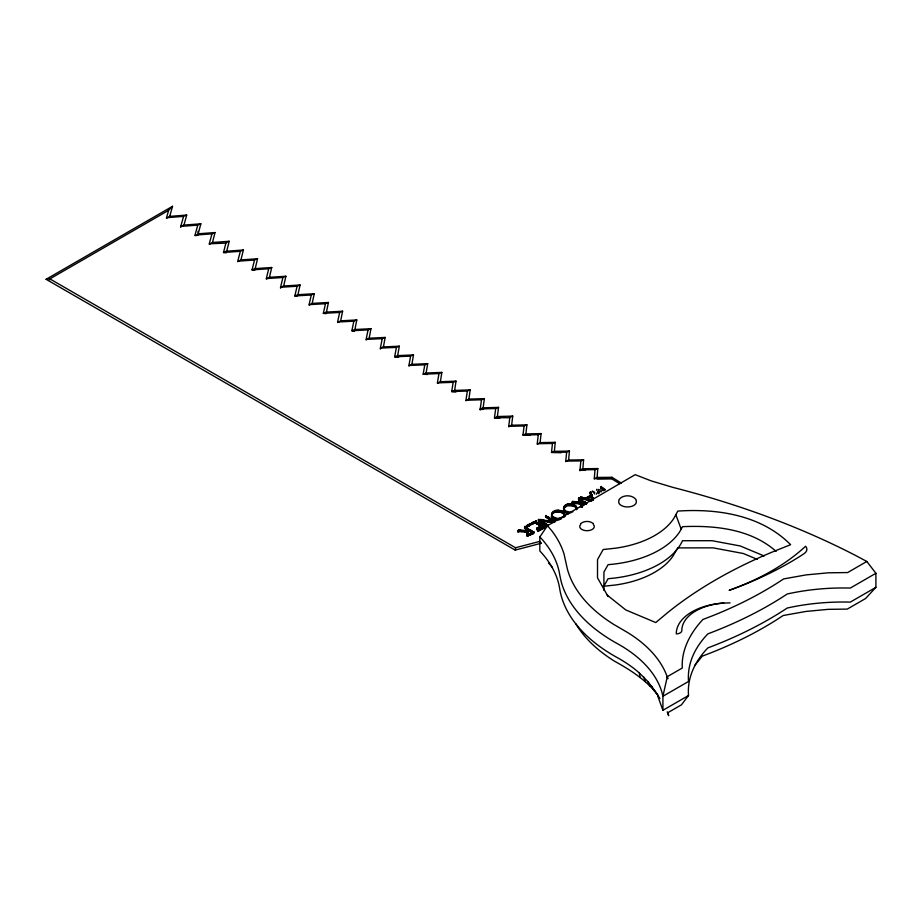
<?xml version="1.0" encoding="UTF-8"?>
<svg xmlns="http://www.w3.org/2000/svg" width="922" height="922" viewBox="0 0 922 922"><rect width="100%" height="100%" fill="white"/><g stroke="black" fill="none" stroke-linecap="round" stroke-linejoin="round"><path stroke-width="1.38" d="M603.91 590.357L603.922 572.055L608.094 564.656A89.123 51.448 0 0 0 679.86 531.521L682.499 526.681C714.896 525.206 750.946 528.998 776.14 551.414M576.4 509.324L575.363 507.123L572.285 505.717L572.539 504.645L572.539 505.625L567.595 505.659L564.287 507.78L565.774 505.348L571.087 504.426L575.363 506.132L576.411 507.918L576.077 509.405M592.892 499.24L590.921 492.014L590.944 495.656M592.616 498.744L591.279 494.86M576.757 508.322C573.968 504.023 577.783 506.881 576.665 509.751M532.04 523.258L528.502 524.86L528.41 526.151L526.796 527.13L533.123 523.166M533.158 523.143L535.866 520.688L537.676 523.65L537.664 522.52L538.218 522.774L538.552 524.952L541.468 526.635L540.257 524.814L540.2 525.978M581.217 506.685L581.609 502.963L573.645 502.052L572.043 502.375L571.859 503.4L572.401 502.651M580.48 506.823L581.609 502.963M528.502 525.851L532.686 523.95C534.034 519.582 536.362 523.419 538.506 524.872M535.256 521.668L535.233 522.901L536.523 523.777M552.324 517.15C550.307 512.69 555.805 509.785 559.481 510.972C562.247 512.874 552.831 510.684 552.428 514.165M552.497 512.943L552.001 516.62M564.552 506.593L563.838 508.414L564.379 510.8M564.045 510.281L564.471 507.815M526.474 529.482C521.322 523.811 528.709 528.94 528.271 531.66C524.341 532.997 529.389 537.468 526.635 534.725M529.735 534.944C536.212 532.893 528.006 529.021 526.289 527.303M547.345 524.676L547.76 525.886L547.345 524.676L539.969 520.25L554.387 521.748L555.021 520.815L553.119 520.342L553.096 521.806M547.345 525.782L541.617 522.463L541.525 521.264M547.011 516.527C549.869 518.694 542.874 513.715 547.714 517.196C549.431 518.786 550.042 520.181 552.52 521.403M581.333 503.712L580.641 505.878M586.588 503.931C584.26 502.674 583.857 500.865 580.791 499.436C577.541 500.842 585.908 502.329 581.217 505.072M594.275 479.002L597.087 477.435L597.802 468.56L582.842 468.733L580.019 469.817L580.019 470.808M582.842 468.733L583.614 459.824L568.597 460.032L565.762 461.622M568.597 460.032L569.439 451.077L554.353 451.331L551.506 452.425L561.106 452.76M554.353 451.331L555.263 442.341L540.108 442.629L537.238 444.231M526.635 535.717C527.43 530.565 528.986 529.516 532.213 532.824M540.108 442.629L541.087 433.594L525.863 433.928L522.981 435.046L529.908 435.391M580.18 497.465L587.74 499.286L587.74 500.277L580.18 498.456L580.779 496.9L582.808 497.557L583.211 498.675L582.911 497.684M524.779 527.695L525.183 526.301M578.705 499.286C579.558 496.197 577.356 500.554 579.938 500.773M525.863 433.928L526.911 424.858L511.618 425.226L508.725 426.84M554.952 510.615C550.169 511.987 550.457 517.876 554.883 518.66L555.505 519.847L557.891 520.123M555.505 519.847L552.243 518.21L551.621 516.389M566.995 504.265C562.224 505.682 562.478 511.503 566.926 512.309C568.056 515.075 569.934 512.033 568.955 513.612M567.56 513.496L564.287 511.871L563.549 509.866M551.621 517.38L551.748 514.395L554.952 511.595M508.725 426.344L509.843 417.251L512.736 416.11L511.618 425.226L508.737 426.344L524.03 425.976L526.911 424.858M585.977 504.357C584.894 504.288 582.128 501.441 584.018 502.329M494.469 418.15L497.373 416.525L498.56 407.374L483.128 407.824L480.201 408.965L480.201 409.956M483.128 407.824L484.384 398.627L468.883 399.122L465.944 400.759M591.751 496.359L592.039 494.768M468.883 399.122L470.208 389.891L454.638 390.421L451.688 391.573L455.929 391.931M532.709 523.938L532.835 522.428L531.614 523.085M532.167 531.913L532.317 532.789L528.283 534.437L527.177 533.965L527.684 531.372L519.72 530.461L519.19 531.568L517.899 531.752L518.648 529.827L527.534 530.726L528.606 529.804M454.638 390.421L456.033 381.155L440.393 381.72L437.42 383.379M440.393 381.72L441.857 372.407L426.148 373.018L423.163 374.194L427.451 374.516M426.148 373.018L427.681 363.671L411.904 364.317L408.907 365.988M411.904 364.317L413.505 354.924L397.659 355.615L394.651 356.802L398.615 357.125M532.766 523.65L535.256 522.659M397.659 355.615L399.33 346.188L383.414 346.914L380.383 348.113L380.383 349.104M383.414 346.914L385.154 337.44L369.169 338.213L366.126 339.918M527.096 532.628L527.119 533.527M369.169 338.213L370.967 328.705L354.924 329.511L351.87 330.721L354.544 331.09M581.102 506.547L583.407 502.905M354.924 329.511L356.791 319.957L340.679 320.81L337.602 322.527M340.679 320.81L342.615 311.221L326.434 312.097L323.345 313.342L326.042 313.687M326.434 312.097L328.439 302.474L312.178 303.396L309.089 305.136M530.404 530.069C532.213 531.153 536.039 532.674 531.948 534.253M530.38 531.176L529.562 530.507M532.962 533.711L533.953 531.948M584.317 501.66L587.026 503.228M312.178 303.396L314.264 293.738L297.933 294.694L294.821 295.95L296.93 296.319M543.035 526.358L543.427 527.903L543.035 526.358L541.963 525.955L537.019 528.248C535.44 531.176 538.644 525.632 541.468 525.644M536.546 529.378L537.376 529.055L537.353 527.799M297.933 294.694L300.088 284.99L283.688 285.993L280.565 287.261L280.565 288.252M866.818 561.475L847.629 572.562L828.279 572.816L806.254 574.879L783.677 578.912L776.716 583.419A375.773 216.947 0 0 1 711.634 616.115L702.933 619.469C690.636 632.55 681.208 649.595 682.292 668.012L667.286 676.679L662.918 696.26L662.918 710.297L688.527 695.511A154.7 89.319 0 0 1 707.889 647.889A382.077 220.589 0 0 0 787.215 608.036A154.7 89.319 0 0 1 850.291 602.112L875.9 587.337L875.9 573.288L866.818 561.475L856.895 556.162A694.347 400.886 0 0 0 673.06 487.427L651.151 480.869L635.2 474.669L547.472 525.713L539.831 536.915L539.831 550.953A168.818 97.467 0 0 1 559.7 588.732A188.653 108.923 0 0 0 617.187 657.57A151.634 87.544 0 0 1 639.326 672.956L647.97 681.646L657.524 694.669M283.688 285.993L285.912 276.254L269.443 277.291L266.308 279.066M564.783 515.871C565.497 513.658 560.899 509.728 560.092 512.09M269.443 277.291L271.736 267.507L255.198 268.59L252.04 269.869L254.806 270.192M255.198 268.59L257.561 258.771L240.953 259.889L237.784 261.675M240.953 259.889L243.385 250.023L226.708 251.187L223.527 252.49L226.305 252.789M223.527 252.49L226.017 242.59L229.209 241.287L226.708 251.187L223.527 252.49L240.216 251.326L243.385 250.023M209.271 244.295L212.463 242.486L215.033 232.551L198.218 233.785L198.023 231.226M198.218 233.785L200.858 223.804L183.974 225.083L180.747 226.409L180.747 227.4M183.974 225.083L186.682 215.068L169.729 216.382L166.479 218.214M537.503 528.306L537.019 529.24M537.503 529.297L541.963 526.946L543.035 527.349M547.933 516.769L553.119 520.342M169.729 216.382L172.506 206.321L46.1 279.297L515.179 550.111L541.214 543.242L539.543 541.445L515.571 547.76L49.88 278.893L46.1 279.297M515.571 548.751L515.179 550.111L515.571 548.256M528.502 524.86L528.329 526.243M527.718 526.312C527.027 524.825 532.144 522.198 531.464 524.226M527.292 534.276L529.274 530.277M587.833 499.885C582.554 498.214 594.84 492.21 592.696 500.173M585.931 499.344L588.582 497.892L588.766 496.624M539.796 525.667L539.912 523.823L538.425 523.143M543.427 527.903L537.837 531.383L544.89 527.684L544.937 526.128L544.453 527.326L545.063 527.28M527.684 531.372L525.183 531.579M518.648 529.827L517.945 531.81M526.842 534.253L526.969 532.743M571.859 503.4L572.574 501.418L582.185 502.26C583.649 500.45 578.048 499.955 578.705 498.295M527.545 535.221L528.652 535.256M581.102 505.556L582.208 506.028L582.208 507.019M524.779 526.704L524.987 528.56M600.741 487.231L600.637 488.015M590.898 491.945C590.933 494.987 590.241 497.096 586.807 498.479M526.704 526.981L526.75 525.632L527.718 525.321M546.17 521.437C546.297 519.132 534.564 518.809 539.969 521.045L539.382 521.564L539.969 520.054L540.038 521.967L547.587 526.22M563.907 517.173L563.791 513.093M564.034 515.755C566.12 517.98 563.342 508.057 561.164 511.687M587.74 499.286L591.371 500.3L591.371 501.291M590.506 500.024L590.564 501.119L587.74 500.277M547.76 524.895C545.905 526.497 542.24 520.135 541.191 522.636M536.95 523.938L536.523 522.786M539.773 524.226L540.707 524.318L540.707 525.31L536.95 522.947M546.043 515.421L545.663 517.058L545.559 516.055M676.863 549.12L673.509 555.263A82.346 47.541 0 0 1 615.17 585.032L602.907 586.334M583.361 501.81L582.082 503.182L582.185 502.26M583.119 502.986L583.2 501.868M603.922 586.092L608.094 578.693A89.123 51.448 0 0 0 682.499 540.73L712.061 540.707L740.205 545.962L764.154 555.978M534.068 522.97L535.325 522.025M540.903 525.575C540.234 523.258 543.957 525.874 542.482 527.246M584.894 503.712L584.951 502.64M556.911 519.962L556.969 518.867L557.211 520.077M564.114 515.801L563.515 516.723M580.019 499.263L580.295 500.957M531.948 533.273L527.753 534.783M527.695 535.959L531.948 534.264L531.89 532.743M538.932 525.148L538.967 523.373M540.027 525.678L539.912 523.823M563.999 516.746L563.838 514.073L560.265 512.033M590.472 493.938L590.541 491.979M590.23 492.083L590.172 493.869M538.54 519.351L538.333 520.918M580.295 502.836L580.295 503.827L581.609 503.954M580.295 503.827L571.986 503.424M618.962 499.678C622.719 494.515 632.308 494.515 636.076 499.678M527.084 527.269L528.329 525.263M592.189 498.917L591.325 496.635L588.766 497.615M553.246 518.66C552.635 514.683 554.571 519.42 552.509 517.933L552.186 515.974M549.143 518.072L553.096 520.78L545.997 520.481M564.414 509.751L565.589 511.894M585.931 498.353L592.938 499.955L592.431 497.776L592.362 498.986M590.553 500.416L589.85 500.254M688.527 695.511L681.45 704.834L667.874 712.671L668.657 715.679L667.251 711.83M553.373 521.022L554.122 521.472M170.893 208.36L172.506 206.321L168.495 210.412L49.88 278.893L49.88 279.885M540.96 525.459L540.707 524.318M694.646 665.546L702.264 656.164L711.162 652.73A374.931 216.463 0 0 0 776.094 620.114L783.204 615.504L806.058 611.424L828.198 609.35L847.272 609.096L865.608 598.505L875.9 587.337M549.143 519.063L545.559 517.046M553.753 517.127L557.649 518.51L562.869 517.138M564.806 514.176L564.644 516.654L564.621 515.11M576.861 507.838L576.699 509.313M603.898 489.305C603.818 492.164 601.432 486.309 601.87 488.672M519.19 530.576L518.072 530.853L518.072 531.833M524.987 527.58L528.479 529.724M589.711 497.027L591.071 496.071M529.539 530.265L530.092 530.738M621.428 483.128L611.978 477.308L610.986 478.864L597.064 478.979M581.955 501.176L579.12 498.917M540.315 529.862L540.304 528.767L545.063 526.301M551.471 520.746L551.587 521.794L550.734 521.725M541.94 527.983L541.998 528.917M589.711 496.036L585.343 498.237L583.211 497.788M569.185 504.553L569.243 505.487M541.525 522.255C535.67 519.224 553.684 523.95 552.393 521.379M560.23 511.076L560.461 512.159M583.177 505.729L584.064 505.337M592.408 490.977L593.146 492.29M552.324 516.159L553.188 516.793M565.025 511.583L564.909 510.304M519.259 531.545L527.684 532.363M555.171 511.537L555.862 511.353M567.214 504.196L568.759 504.242L568.793 505.556M567.214 505.187L568.759 505.233L568.378 503.885C570.868 503.643 575.547 503.723 575.501 506.708M593.699 492.648L594.678 494.031M590.057 492.325L590.806 495.287M591.659 494.826L591.567 495.829M580.699 523.558C584.191 520.723 589.838 520.723 593.33 523.558M541.191 521.645L541.295 522.555M534.068 521.979L532.835 522.428M565.301 512.309L565.244 510.442L565.232 511.987M531.948 533.273L532.962 532.72M581.448 503.297L577.034 503.009M593.192 500.404L592.616 497.753M533.193 533.527L533.239 532.513M547.242 521.345L550.734 521.702M541.468 526.635L537.376 529.055M875.9 573.288L850.291 588.075A154.7 89.319 0 0 0 787.215 593.999A382.077 220.589 0 0 1 707.889 633.852A154.7 89.319 0 0 0 688.527 681.473L662.918 696.26A151.634 87.544 0 0 0 617.187 643.533A188.653 108.923 0 0 1 561.06 581.148L559.7 574.694A168.818 97.467 0 0 0 539.831 536.915M532.686 522.958L531.568 523.5M536.742 522.693L536.696 523.754M561.164 510.696L557.66 510.073L556.323 510.235L556.323 511.226C556.127 512.459 556.254 508.471 556.75 511.906M526.232 531.199L526.381 532.236L526.439 531.164M580.145 502.79L580.215 503.746M555.505 518.856L556.911 518.971L557.165 519.939M567.56 512.505L568.955 512.62M569.174 512.62L571.098 512.678M527.799 534.933L527.88 535.855M591.763 494.757L592.108 497.119M530.254 534.045L530.162 535.163M529.643 524.549L529.724 525.505M555.171 510.546L555.517 511.48M592.062 496.278L592.224 495.229M583.004 501.822L585.747 503.769M529.885 530.738L532.213 532.443M186.682 215.068L183.443 216.393L166.479 217.719L168.495 210.908M200.858 223.804L197.631 225.129L180.747 226.409L183.443 216.889M215.033 232.551L211.83 233.865L195.003 235.098L197.631 225.625M257.561 258.771L254.403 260.062L237.784 261.18L240.216 251.821M271.736 267.507L268.59 268.786L252.04 269.869L254.403 260.557M285.912 276.254L282.789 277.522L266.32 278.571L268.59 269.282M300.088 284.99L296.976 286.258L280.565 287.261L282.789 278.018M314.264 293.738L311.163 294.994L294.821 295.95L296.976 286.754M328.439 302.474L325.362 303.718L309.089 304.652L311.163 295.478M342.615 311.221L339.55 312.454L323.345 313.342L325.362 304.214M356.791 319.957L353.737 321.19L337.602 322.032L339.55 312.95M370.967 328.705L367.936 329.915L351.87 330.721L353.737 321.686M385.154 337.44L382.123 338.651L366.126 339.423L367.936 330.41M399.33 346.188L396.31 347.387L380.383 348.113L382.123 339.146M413.505 354.924L410.509 356.123L394.651 356.802L396.31 347.882M427.681 363.671L424.696 364.847L408.907 365.492L410.509 356.618M441.857 372.407L438.884 373.583L423.163 374.194L424.696 365.343M456.033 381.155L453.082 382.319L437.42 382.884L438.884 374.078M470.208 389.891L467.27 391.043L451.688 391.573L453.082 382.814M484.384 398.627L481.457 399.779L465.944 400.275L467.27 391.539M498.56 407.374L495.656 408.515L480.201 408.965L481.457 400.275M541.087 433.594L538.218 434.711L522.981 435.046L524.03 426.471M566.995 505.256L563.803 508.045L563.665 511.03M555.263 442.341L552.416 443.447L537.238 443.736L538.218 435.207M569.439 451.077L566.604 452.183L551.506 452.425L552.416 443.943M583.614 459.824L580.791 460.908L565.762 461.127L566.604 452.679M597.802 468.56L594.978 469.644L580.019 469.817L580.791 461.403M560.08 518.786L557.211 519.086M537.837 531.383L537.837 530.392L540.304 528.767M548.417 520.561L548.509 521.518M580.756 504.853L580.549 506.316L582.013 506.535M533.135 522.163L533.1 523.696M550.641 519.501L552.462 520.446M561.844 518.21L560.737 518.59M570.695 504.818L570.015 504.76M528.928 530.553L529.067 531.51M564.552 510.592L565.244 510.442M533.538 532.893L533.654 531.879M539.969 520.054L538.344 519.939M590.23 493.063L590.933 493.696M547.933 517.761L549.869 518.959M539.382 520.584L541.202 521.518M539.382 521.564L540.038 521.967M544.637 526.243L544.683 527.223L544.614 526.232M518.648 530.818L520.481 530.934M568.378 504.876L569.047 504.795M552.393 522.371L553.649 522.417L553.649 521.426M195.003 235.594L197.804 235.387M212.463 242.486L229.209 241.287M529.228 525.31L529.355 524.307M542.447 525.379L544.453 526.335M730.097 602.873L723.055 603.103A53.246 30.737 0 0 0 676.299 633.933A5.866 3.388 0 0 0 681.831 630.74A47.783 27.579 0 0 1 723.77 603.069M480.201 409.46L483.013 409.38M497.373 416.525L512.736 416.11M495.863 418.115L500.058 418M571.098 504.76L571.963 504.899M580.019 470.312L585.458 470.243M597.087 477.435L611.978 477.308M677.532 547.887L713.132 547.864L743.305 553.5L757.435 559.412M542.77 520.826L540.949 520.527L540.949 519.547M527.372 532.121L527.303 533.481M527.372 533.112L527.522 531.418M537.676 523.65L540.257 524.814M565.198 510.984L569.704 512.159L572.931 511.848M582.301 498.376L582.911 498.675M592.961 498.41L592.927 499.482M526.128 528.767L526.958 528.744L526.958 527.753M598.148 491.08L601.559 491.829M582.001 505.948L582.001 506.939M559.919 511.249L561.21 511.526M603.645 490.688L598.067 489.409M552.001 520.4L552.001 519.409M605.132 489.409L604.694 490.25M547.126 516.689L547.184 517.691M593.192 499.413L593.284 500.427M544.291 522.993L544.291 523.973M546.043 516.412L547.126 517.68M544.164 522.878L544.199 523.88M555.782 519.063L554.652 518.625M573.957 505.487L575.685 506.547M561.901 511.837L562.985 512.39M539.543 542.436L541.214 543.242M564.229 509.624L564.103 510.788M593.146 491.472L594.817 492.348M543.773 527.027L537.837 530.392M619.526 483.624L610.986 478.368L594.275 478.506L594.978 470.139M551.448 516.182L551.494 517.334M550.284 518.867L550.353 519.893M544.095 520.596L544.118 521.598L544.211 520.584M537.595 528.11L537.653 529.147M528.029 529.585L528.767 530.127M658.193 695.614C646.967 680.459 630.775 670.202 614.513 661.189A181.507 104.797 0 0 1 575.847 623.848M607.218 595.139L625.75 609.915L655.749 622.557L668.012 612.323A455.802 263.15 0 0 1 772.89 551.782L790.615 544.695C761.307 515.11 717.719 508.402 677.808 511.088L673.855 518.325A82.715 47.76 0 0 1 615.251 548.221L603.184 549.512L597.525 559.55L597.502 577.794L608.094 596.626M563.953 508.656L563.964 507.434M526.174 528.306L525.206 527.326M542.067 523.085L542.148 522.163M581.425 505.786L581.448 506.916M598.436 493.328L598.159 490.965M525.909 528.087L526.013 529.182M548.993 518.152L548.993 519.144M547.472 525.713L551.69 530.657A175.122 101.109 0 0 1 564.103 554.272L567.284 568.69A182.36 105.281 0 0 0 613.902 624.505L627.894 632.699A157.927 91.186 0 0 1 667.828 678.742L667.286 676.679M548.498 562.835L552.451 567.479M599.358 492.982L598.482 492.002L598.366 493.443M654.839 690.843L659.956 698.542M651.635 686.187L654.355 690.866M543.104 519.87L543.104 520.861M579.12 497.926L580.215 498.894L580.111 500.727M527.868 526.485L527.833 524.952M657.582 695.603L662.918 710.297M647.97 681.646L650.056 686.233M541.963 525.033L541.963 526.946M591.002 494.192L591.198 493.673M582.773 503.205L582.819 501.66M528.859 531.614L528.905 530.069M675.826 514.707L681.174 529.101M643.867 677.232L645.308 681.761M598.205 491.403L598.47 493.662M639.326 672.956L640.122 677.451M524.572 526.796L524.595 527.891M551.137 520.746L551.149 521.794M590.656 494.93L590.679 494.077M601.882 487.819C601.19 489.985 602.343 486.378 600.948 488.383C599.703 487.669 601.928 484.96 601.351 487.519C600.395 486.424 605.086 488.291 604.797 490.158M585.159 502.144L585.09 503.919M596.672 489.328L596.672 490.32M596.511 493.189L596.511 494.18M592.858 498.111L592.765 500.519M591.325 495.644L591.233 496.751M591.117 493.766L591.117 494.757M591.071 495.079L591.06 496.762M590.91 495.875L590.91 496.866M590.748 495.84L590.748 496.831M590.345 499.378L590.276 500.416M590.126 499.355L590.068 500.439M589.4 496.013L589.4 497.004M589.181 496.578L589.181 497.569M588.582 496.9L588.582 497.892M587.637 498.744L587.683 500.381M587.326 499.205L587.418 500.266M586.277 498.502L586.277 499.493M585.643 504.334L585.62 502.352L585.47 503.377M585.447 497.788L585.401 498.825M585.389 502.317L585.389 503.308M584.663 503.7L584.606 501.81M583.545 497.753L583.545 498.744M582.981 502.11L582.981 503.101M582.796 498.134L582.796 499.125M582.566 497.419L582.566 498.41M582.301 497.384L582.174 499.102M582.001 497.926L582.001 498.917M581.932 505.913L581.932 506.904M581.701 505.867L581.701 506.858M581.448 503.009L581.494 504.311M581.137 503.954L581.033 505.118M580.883 499.344L580.791 500.427M580.895 504.334L580.895 505.314M580.779 496.9L580.779 497.892M580.261 497.511L580.318 498.652M579.535 502.11L579.535 503.101M579.442 502.179L579.316 503.769M579.154 499.159L579.2 500.323M579.108 502.179L579.177 503.619M578.901 497.938L578.901 498.929M579.051 499.125L578.901 500.15M578.947 502.732L578.947 503.723M578.497 498.387L578.497 499.378M575.835 505.752L575.835 506.743M575.72 502.225L575.72 503.216M573.864 505.221L573.864 506.213M573.645 502.052L573.645 503.043M573.242 502.098L573.115 503.158M573.254 504.196L573.254 505.187M573 504.922L573 505.901M572.574 501.418L572.574 502.409M572.366 502.156L572.366 503.135M572.366 504.691L572.412 505.729M572.136 504.749L572.136 505.74M571.686 503.896L571.686 504.887M571.479 503.792L571.479 504.783M571.237 504.449L571.294 505.59M571.087 504.426L571.087 505.417M570.937 504.461L570.937 505.452M570.799 504.588L570.799 505.579M569.658 504.472L569.796 505.59M569.496 504.438L569.496 505.429M568.632 504.518L568.632 505.51M568.644 512.655L568.54 513.692M567.917 504.011L567.917 505.002M567.733 504.161L567.733 505.152M567.56 504.127L567.56 505.129M567.433 504.103L567.433 505.095M567.456 512.344L567.456 513.335M567.042 511.445L567.042 512.436M566.926 512.309L566.926 513.3M566.039 505.325L566.039 506.316M565.774 505.348L565.774 506.339M565.67 511.526L565.647 512.644M564.863 506.086L564.863 507.077M564.84 511.261L564.84 512.252M564.322 506.639L564.287 507.78M564.16 507.423L564.16 508.414M561.821 511.56L561.821 512.551M561.694 510.753L561.694 511.745M561.21 510.546L561.244 511.641M561.072 517.957L561.072 518.936M560.956 511.261L560.956 512.252M560.634 518.072L560.634 519.051M559.193 510.8L559.251 511.941M559.032 510.776L559.032 511.768M559.055 519.028L559.055 520.02M558.744 511.929L558.386 510.246M557.752 510.949L557.752 511.941M557.603 510.823L557.603 511.814M557.453 510.788L557.453 511.779M557.199 510.846L557.199 511.837M557.142 510.892L557.142 511.883M556.588 518.994L556.588 519.985M556.496 519.051L556.496 520.043M555.678 510.511L555.678 511.503M555.39 510.454L555.39 511.445M555.413 518.694L555.413 519.685M554.986 517.795L554.883 519.651M555.021 520.815L555.021 521.806M554.837 520.688L554.837 521.679M554.641 520.746L554.641 521.737M553.984 511.675L553.984 512.667M553.73 511.698L553.73 512.678M553.73 520.204L553.73 521.195M553.615 517.876L553.603 518.994M553.269 520.365L553.235 522.497M552.97 516.942L552.97 517.922M552.808 512.436L552.808 513.416M552.866 516.643L552.785 518.602M552.854 519.685L552.831 520.953M552.658 520.457L552.658 521.449M552.278 512.989L552.243 514.119M552.232 519.363L552.232 520.354M552.29 521.472L552.29 522.463M552.105 513.773L551.99 515.087M552.048 516.147L552.059 517.265M551.921 513.785L551.909 515.006M551.898 519.778L551.898 520.769M550.699 520.688L550.665 521.794M550.549 518.971L550.469 520.02M549.996 518.821L549.996 519.812M549.42 520.561L549.42 521.552M549.282 520.584L549.282 521.575M548.544 517.092L548.544 518.083M548.59 520.481L548.671 521.967M548.336 517.127L548.336 518.118M548.175 520.838L548.175 521.829M548.06 517.38L547.979 518.487M548.037 520.872L548.037 521.864M547.852 520.861L547.795 521.898M547.714 517.196L547.61 518.256M547.703 524.802L547.703 525.794M547.391 524.825L547.438 526.485M546.55 524.261L546.55 525.252M546.308 524.249L546.308 525.24M545.663 516.066L545.663 517.207M545.328 524.157L545.328 525.148M544.948 520.561L544.948 521.552M545.063 524.065L545.063 525.056M544.937 526.128L544.89 527.684M544.672 520.619L544.672 521.61M544.222 526.197L544.222 527.188M544.049 523.281L544.049 524.422M544.107 526.197L544.107 527.188M543.657 522.82L543.542 524.088M543.703 527.292L543.703 528.283M543.312 519.973L543.312 520.965M542.954 527.626L542.954 528.617M542.862 526.243L542.874 527.534M542.758 525.436L542.758 526.416M542.194 525.137L542.367 526.208M542.044 519.789L542.044 520.78M542.159 525.16L542.021 526.151M541.94 519.662L541.802 521.426M541.71 520.319L541.617 522.463M540.718 528.64L540.718 529.631L540.615 528.629M540.546 519.628L540.546 520.619M540.442 519.535L540.442 520.527M539.854 520.527L539.854 521.506M539.589 524.445L539.624 525.575M539.209 523.419L539.209 524.399M538.909 519.501L538.851 521.276M538.851 523.223L538.897 524.975M538.552 523.961L538.552 524.952M538.229 522.774L538.298 524.353M537.042 522.774L537.042 523.765M536.938 528.686L536.938 529.677M536.731 528.087L536.777 529.747M536.362 521.46L536.362 523.592M536.051 520.849L536.051 521.84L535.866 520.688M535.014 521.564L535.014 522.555M534.679 521.598L534.633 522.797M533.757 531.798L533.757 533.066M533.573 521.979L533.573 522.958M533.481 532.513L533.481 533.492M533.239 522.509L533.239 523.5M533.1 531.637L532.985 533.596M532.662 532.34L532.686 533.469M532.213 531.452L532.317 533.78M531.66 530.761L531.729 532.755M531.475 530.726L531.556 531.787M531.233 530.553L531.245 531.671M531.395 533.216L531.395 534.207M531.176 532.328L531.072 531.049L530.98 532.121M530.692 530.219L530.749 532.121M530.818 533.377L530.818 534.368M530.369 533.7L530.369 534.691M529.458 530.208L529.482 531.314M529.228 524.318L529.193 525.747M528.951 524.687L528.94 525.851M528.779 524.756L528.917 525.909M528.271 530.669L528.271 531.66M528.11 525.286L528.11 526.278M528.087 534.956L528.087 535.936M527.2 525.321L527.2 526.312M527.142 534.967L527.142 535.959M526.888 526.255L526.992 527.292M526.819 534.714L526.819 535.694M526.727 533.296L526.727 534.287M526.462 528.283L526.462 529.263M526.174 527.315L526.185 529.136M525.286 527.741L525.286 528.732M525.367 531.049L525.402 532.178M525.125 527.545L525.24 528.56M525.263 531.049L525.263 532.029M524.987 526.347L524.987 527.338M525.021 531.153L525.021 532.132M521.794 530.634L521.794 531.625M520.481 529.943L520.573 531.095M519.973 530L519.973 530.991M519.72 530.461L519.72 531.452M519.328 530.507L519.328 531.498M518.441 530.565L518.441 531.556M509.843 417.747L494.469 417.654L495.656 409.011M226.017 243.085L209.271 243.8L211.83 234.361M593.33 524.411A7.295 4.207 0 0 1 587.014 530.726A7.295 4.207 0 0 1 580.699 524.411M636.076 500.531A8.863 5.117 0 0 1 627.513 506.962A8.863 5.117 0 0 1 618.962 500.531M729.314 590.264A330.733 190.946 0 0 0 804.042 553.684A11.525 6.661 0 0 0 805.598 546.227A235.744 136.099 0 0 1 729.314 590.264"/></g></svg>
